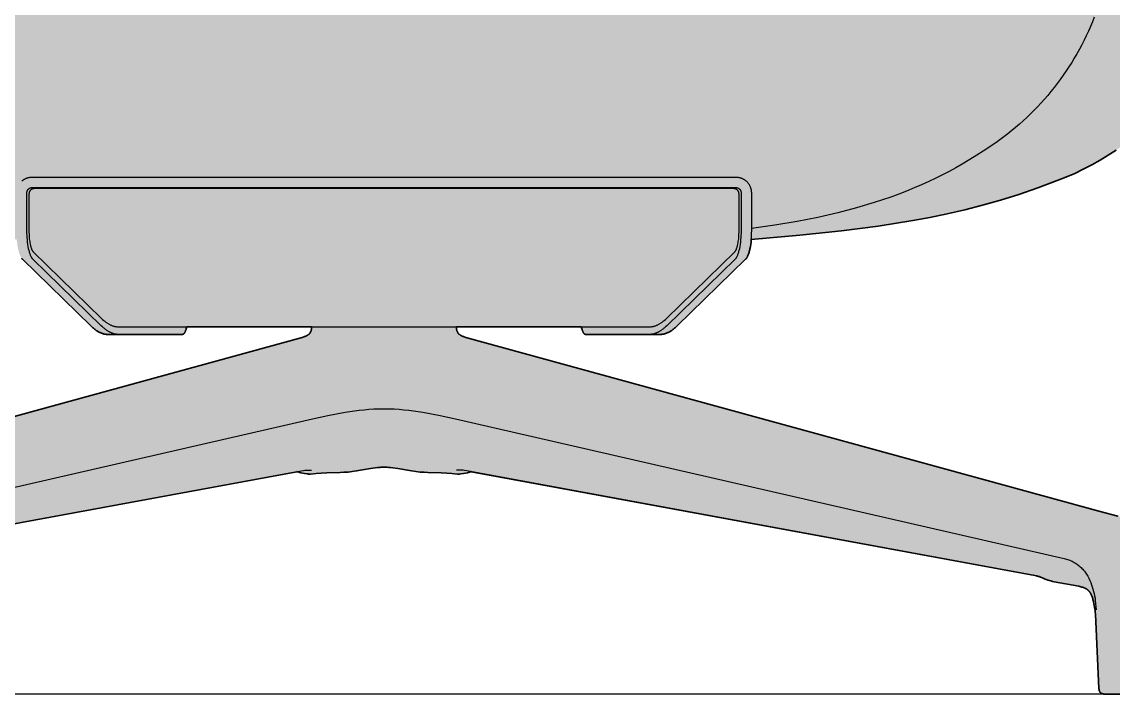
# Model space of a CAD drawing. Header units: millimetres. Extents: x 0 to 2344, y -1269 to 1051.
# Drawn here: x 358.2 to 784.8, y 0 to 262.7 of the extents above; entities that cross this region are included whole.
import ezdxf

# ---------------------------------------------------------------- set-up
doc = ezdxf.new("R2010")
doc.units = ezdxf.units.MM
doc.layers.add('Blocks', color=7, linetype='Continuous')
doc.layers.add('Blocks$Fill', color=7, linetype='Continuous', true_color=0xffffff)
for name, color, linetype, lineweight, true_color in [('Blocks$Inner', 7, 'Continuous', 25, 0x007f00), ('Blocks$Outline', 7, 'Continuous', 35, 0xff3f3f), ('Groud', 7, 'Continuous', 25, 0x243775)]:
    doc.layers.add(name, color=color, linetype=linetype, lineweight=lineweight, true_color=true_color)

# ---------------------------------------------------------------- blocks, each defined once
blk = doc.blocks.new('Doze Lounge Chair High Back Front')
at = {"layer": 'Blocks$Fill'}
blk.add_hatch(color=256, dxfattribs=at).paths.add_polyline_path([(471.45, 143.51), (471.45, 143.24), (471.45, 143.11), (471.44, 142.99), (471.43, 142.86), (471.42, 142.74), (471.41, 142.62), (471.39, 142.51), (471.37, 142.4), (471.35, 142.29), (471.32, 142.19), (471.29, 142.08), (471.26, 141.98), (471.23, 141.89), (471.2, 141.79), (471.16, 141.7), (471.12, 141.61), (471.08, 141.52), (471.04, 141.44), (470.99, 141.36), (470.94, 141.28), (470.9, 141.2), (470.84, 141.13), (470.79, 141.05), (470.74, 140.98), (470.68, 140.91), (470.62, 140.85), (470.56, 140.78), (470.5, 140.72), (470.44, 140.66), (470.37, 140.6), (470.31, 140.55), (470.24, 140.49), (470.17, 140.44), (470.1, 140.39), (470.03, 140.34), (469.96, 140.29), (469.88, 140.24), (469.81, 140.2), (469.73, 140.15), (469.66, 140.11), (469.58, 140.07), (469.42, 139.99), (469.26, 139.91), (469.1, 139.84), (468.93, 139.77), (468.76, 139.71), (468.43, 139.59), (467.74, 139.37), (219.82, 71.43), (211.45, 69.14), (210.7, 68.89), (209.97, 68.64), (209.24, 68.36), (208.51, 68.07), (207.78, 67.75), (207.05, 67.4), (206.31, 67.03), (205.57, 66.62), (204.82, 66.19), (204.08, 65.73), (203.34, 65.23), (202.6, 64.71), (201.88, 64.15), (201.16, 63.57), (200.45, 62.95), (200.1, 62.62), (199.75, 62.29), (199.41, 61.95), (199.07, 61.61), (198.74, 61.25), (198.41, 60.89), (198.08, 60.52), (197.76, 60.14), (197.45, 59.75), (197.14, 59.35), (196.84, 58.95), (196.54, 58.53), (196.25, 58.11), (195.97, 57.68), (195.69, 57.24), (195.42, 56.79), (195.16, 56.33), (194.91, 55.87), (194.41, 54.92), (193.95, 53.94), (193.5, 52.95), (193.08, 51.93), (192.68, 50.9), (192.31, 49.86), (191.95, 48.81), (191.62, 47.76), (191, 45.64), (190.45, 43.55), (189.97, 41.51), (189.15, 37.6), (188.47, 33.8), (183.69, 3.01), (183.65, 2.75), (183.63, 2.5), (183.62, 2.37), (183.61, 2.25), (183.61, 2.13), (183.61, 2.02), (183.61, 1.96), (183.61, 1.9), (183.62, 1.84), (183.62, 1.79), (183.63, 1.73), (183.63, 1.68), (183.64, 1.63), (183.65, 1.57), (183.66, 1.52), (183.67, 1.47), (183.69, 1.42), (183.7, 1.37), (183.72, 1.32), (183.74, 1.27), (183.75, 1.23), (183.77, 1.18), (183.79, 1.13), (183.82, 1.09), (183.84, 1.04), (183.86, 1), (183.89, 0.96), (183.91, 0.92), (183.94, 0.88), (183.96, 0.84), (183.99, 0.8), (184.02, 0.76), (184.05, 0.72), (184.08, 0.69), (184.11, 0.65), (184.14, 0.62), (184.17, 0.58), (184.2, 0.55), (184.24, 0.52), (184.27, 0.49), (184.3, 0.46), (184.34, 0.43), (184.37, 0.41), (184.41, 0.38), (184.44, 0.36), (184.48, 0.33), (184.52, 0.31), (184.55, 0.29), (184.59, 0.27), (184.63, 0.25), (184.66, 0.23), (184.7, 0.21), (184.74, 0.2), (184.78, 0.18), (184.82, 0.17), (184.86, 0.15), (184.9, 0.14), (184.94, 0.13), (184.98, 0.11), (185.03, 0.1), (185.07, 0.09), (185.11, 0.08), (185.21, 0.07), (185.3, 0.05), (185.4, 0.04), (185.51, 0.03), (185.73, 0.01), (185.98, 0), (186.56, -0.01), (217.74, 0.01), (218.11, 0.02), (218.27, 0.03), (218.4, 0.04), (218.53, 0.05), (218.58, 0.06), (218.64, 0.07), (218.69, 0.08), (218.74, 0.09), (218.79, 0.1), (218.83, 0.11), (218.88, 0.12), (218.93, 0.14), (218.97, 0.15), (219.02, 0.17), (219.06, 0.18), (219.1, 0.2), (219.15, 0.22), (219.19, 0.23), (219.23, 0.25), (219.27, 0.27), (219.31, 0.29), (219.35, 0.31), (219.39, 0.34), (219.42, 0.36), (219.46, 0.38), (219.5, 0.4), (219.53, 0.43), (219.57, 0.45), (219.6, 0.48), (219.63, 0.51), (219.66, 0.53), (219.69, 0.56), (219.72, 0.59), (219.75, 0.61), (219.78, 0.64), (219.81, 0.67), (219.84, 0.7), (219.86, 0.73), (219.89, 0.76), (219.91, 0.79), (219.94, 0.82), (219.96, 0.85), (219.98, 0.88), (220, 0.92), (220.02, 0.95), (220.04, 0.98), (220.06, 1.01), (220.08, 1.05), (220.09, 1.08), (220.11, 1.11), (220.13, 1.15), (220.14, 1.18), (220.15, 1.22), (220.17, 1.25), (220.18, 1.29), (220.19, 1.33), (220.21, 1.4), (220.23, 1.47), (220.25, 1.55), (220.27, 1.63), (220.28, 1.71), (220.29, 1.79), (220.3, 1.87), (220.32, 2.04), (220.34, 2.22), (221.72, 31.27), (221.78, 32), (221.85, 32.64), (221.93, 33.24), (222.14, 34.58), (222.28, 35.34), (222.45, 36.14), (222.55, 36.55), (222.66, 36.96), (222.78, 37.36), (222.9, 37.76), (223.04, 38.15), (223.11, 38.34), (223.19, 38.53), (223.27, 38.71), (223.35, 38.89), (223.43, 39.07), (223.52, 39.24), (223.61, 39.4), (223.71, 39.56), (223.8, 39.72), (223.85, 39.79), (223.9, 39.87), (223.96, 39.94), (224.01, 40.01), (224.06, 40.08), (224.12, 40.14), (224.17, 40.21), (224.23, 40.27), (224.28, 40.34), (224.34, 40.4), (224.4, 40.46), (224.46, 40.52), (224.52, 40.57), (224.58, 40.63), (224.64, 40.68), (224.71, 40.74), (224.77, 40.79), (224.83, 40.84), (224.9, 40.89), (224.97, 40.93), (225.03, 40.98), (225.1, 41.03), (225.24, 41.12), (225.39, 41.2), (225.53, 41.28), (225.69, 41.36), (225.84, 41.43), (226, 41.5), (226.17, 41.57), (226.33, 41.63), (226.51, 41.69), (226.68, 41.75), (227.05, 41.86), (227.43, 41.96), (227.83, 42.05), (228.25, 42.15), (237.87, 43.92), (238.55, 44.08), (239.16, 44.23), (239.69, 44.38), (240.16, 44.54), (240.59, 44.69), (240.98, 44.84), (241.35, 44.99), (242.79, 45.61), (243.2, 45.77), (243.43, 45.85), (243.66, 45.93), (243.91, 46), (244.18, 46.08), (244.46, 46.16), (244.76, 46.23), (245.45, 46.39), (465.71, 86.93), (466.45, 86.72), (466.84, 86.63), (467.24, 86.54), (468.71, 86.25), (469.84, 86.05), (470.27, 85.98), (470.46, 85.96), (470.61, 85.95), (470.69, 85.94), (470.75, 85.94), (470.82, 85.94), (470.88, 85.94), (470.94, 85.94), (471, 85.94), (471.06, 85.95), (475.22, 86.34), (477.4, 86.45), (484.14, 86.68), (485.72, 86.8), (487.36, 86.98), (489.05, 87.22), (496.3, 88.42), (497.21, 88.54), (498.1, 88.62), (498.53, 88.65), (498.96, 88.67), (499.38, 88.69), (500.21, 88.69), (500.63, 88.67), (501.06, 88.65), (501.49, 88.62), (502.38, 88.54), (503.29, 88.42), (505.13, 88.14), (512.24, 86.98), (513.87, 86.8), (515.45, 86.68), (516.96, 86.6), (524.37, 86.34), (526.29, 86.19), (528.59, 85.94), (528.65, 85.94), (528.71, 85.94), (528.77, 85.94), (528.84, 85.94), (528.91, 85.94), (528.98, 85.95), (529.14, 85.96), (529.32, 85.98), (529.75, 86.05), (530.89, 86.25), (532.36, 86.54), (532.75, 86.63), (533.14, 86.72), (533.53, 86.83), (533.88, 86.93), (754.12, 46.39), (754.81, 46.23), (755.11, 46.16), (755.39, 46.08), (755.66, 46), (755.91, 45.93), (756.14, 45.85), (756.37, 45.77), (756.78, 45.61), (757.16, 45.46), (758.59, 44.84), (758.98, 44.69), (759.41, 44.54), (759.88, 44.38), (760.41, 44.23), (761.02, 44.08), (761.7, 43.92), (771.32, 42.15), (771.74, 42.05), (772.14, 41.96), (772.52, 41.86), (772.89, 41.75), (773.06, 41.69), (773.24, 41.63), (773.4, 41.57), (773.57, 41.5), (773.73, 41.43), (773.88, 41.36), (774.03, 41.28), (774.18, 41.2), (774.33, 41.12), (774.47, 41.03), (774.54, 40.98), (774.6, 40.93), (774.67, 40.89), (774.74, 40.84), (774.8, 40.79), (774.86, 40.74), (774.93, 40.68), (774.99, 40.63), (775.05, 40.57), (775.11, 40.52), (775.17, 40.46), (775.23, 40.4), (775.29, 40.34), (775.34, 40.27), (775.4, 40.21), (775.45, 40.14), (775.51, 40.08), (775.56, 40.01), (775.61, 39.94), (775.67, 39.87), (775.72, 39.79), (775.77, 39.72), (775.86, 39.56), (775.96, 39.4), (776.05, 39.24), (776.14, 39.07), (776.22, 38.89), (776.3, 38.71), (776.38, 38.53), (776.46, 38.34), (776.53, 38.15), (776.67, 37.76), (776.79, 37.36), (776.91, 36.96), (777.02, 36.55), (777.12, 36.14), (777.29, 35.34), (777.43, 34.58), (777.64, 33.24), (777.72, 32.64), (777.79, 32), (777.85, 31.27), (779.23, 2.22), (779.25, 2.04), (779.26, 1.87), (779.28, 1.79), (779.29, 1.71), (779.3, 1.63), (779.32, 1.55), (779.34, 1.47), (779.36, 1.4), (779.38, 1.33), (779.39, 1.29), (779.4, 1.25), (779.42, 1.22), (779.43, 1.18), (779.44, 1.15), (779.46, 1.11), (779.48, 1.08), (779.49, 1.05), (779.51, 1.01), (779.53, 0.98), (779.55, 0.95), (779.57, 0.92), (779.59, 0.88), (779.61, 0.85), (779.63, 0.82), (779.66, 0.79), (779.68, 0.76), (779.71, 0.73), (779.73, 0.7), (779.76, 0.67), (779.79, 0.64), (779.82, 0.61), (779.84, 0.59), (779.88, 0.56), (779.91, 0.53), (779.94, 0.51), (779.97, 0.48), (780, 0.45), (780.04, 0.43), (780.07, 0.4), (780.11, 0.38), (780.15, 0.36), (780.18, 0.34), (780.22, 0.31), (780.26, 0.29), (780.3, 0.27), (780.34, 0.25), (780.38, 0.23), (780.42, 0.22), (780.47, 0.2), (780.51, 0.18), (780.55, 0.17), (780.6, 0.15), (780.64, 0.14), (780.69, 0.12), (780.74, 0.11), (780.78, 0.1), (780.83, 0.09), (780.88, 0.08), (780.93, 0.07), (780.99, 0.06), (781.04, 0.05), (781.17, 0.04), (781.3, 0.03), (781.46, 0.02), (781.83, 0.01), (813.01, -0.01), (813.59, 0), (813.84, 0.01), (814.06, 0.03), (814.17, 0.04), (814.27, 0.05), (814.36, 0.07), (814.46, 0.08), (814.5, 0.09), (814.54, 0.1), (814.59, 0.11), (814.63, 0.13), (814.67, 0.14), (814.71, 0.15), (814.75, 0.17), (814.79, 0.18), (814.83, 0.2), (814.87, 0.21), (814.91, 0.23), (814.94, 0.25), (814.98, 0.27), (815.02, 0.29), (815.05, 0.31), (815.09, 0.33), (815.13, 0.36), (815.16, 0.38), (815.2, 0.41), (815.23, 0.43), (815.27, 0.46), (815.3, 0.49), (815.33, 0.52), (815.37, 0.55), (815.4, 0.58), (815.43, 0.62), (815.46, 0.65), (815.49, 0.69), (815.52, 0.72), (815.55, 0.76), (815.58, 0.8), (815.61, 0.84), (815.63, 0.88), (815.66, 0.92), (815.68, 0.96), (815.71, 1), (815.73, 1.04), (815.75, 1.09), (815.78, 1.13), (815.8, 1.18), (815.82, 1.23), (815.83, 1.27), (815.85, 1.32), (815.87, 1.37), (815.88, 1.42), (815.9, 1.47), (815.91, 1.52), (815.92, 1.57), (815.93, 1.63), (815.94, 1.68), (815.94, 1.73), (815.95, 1.79), (815.95, 1.84), (815.96, 1.9), (815.96, 1.96), (815.96, 2.02), (815.96, 2.13), (815.96, 2.25), (815.95, 2.37), (815.94, 2.5), (815.91, 2.75), (815.88, 3.01), (811.1, 33.8), (810.42, 37.6), (809.6, 41.51), (809.12, 43.55), (808.57, 45.64), (807.95, 47.76), (807.62, 48.81), (807.26, 49.86), (806.89, 50.9), (806.49, 51.93), (806.07, 52.95), (805.62, 53.94), (805.16, 54.92), (804.66, 55.87), (804.41, 56.33), (804.15, 56.79), (803.88, 57.24), (803.6, 57.68), (803.32, 58.11), (803.03, 58.53), (802.73, 58.95), (802.43, 59.35), (802.12, 59.75), (801.81, 60.14), (801.49, 60.52), (801.16, 60.89), (800.83, 61.25), (800.5, 61.61), (800.16, 61.95), (799.82, 62.29), (799.47, 62.62), (799.12, 62.95), (798.41, 63.57), (797.69, 64.15), (796.97, 64.71), (796.23, 65.23), (795.49, 65.73), (794.75, 66.19), (794, 66.62), (793.26, 67.03), (792.52, 67.4), (791.79, 67.75), (791.06, 68.07), (790.33, 68.36), (789.6, 68.64), (788.87, 68.89), (788.12, 69.14), (786.61, 69.59), (531.83, 139.37), (531.14, 139.59), (530.81, 139.71), (530.64, 139.77), (530.47, 139.84), (530.31, 139.91), (530.15, 139.99), (529.99, 140.07), (529.91, 140.11), (529.84, 140.15), (529.76, 140.2), (529.69, 140.24), (529.61, 140.29), (529.54, 140.34), (529.47, 140.39), (529.4, 140.44), (529.33, 140.49), (529.26, 140.55), (529.2, 140.6), (529.13, 140.66), (529.07, 140.72), (529.01, 140.78), (528.95, 140.85), (528.89, 140.91), (528.83, 140.98), (528.78, 141.05), (528.73, 141.13), (528.67, 141.2), (528.63, 141.28), (528.58, 141.36), (528.53, 141.44), (528.49, 141.52), (528.45, 141.61), (528.41, 141.7), (528.37, 141.79), (528.34, 141.89), (528.31, 141.98), (528.28, 142.08), (528.25, 142.19), (528.22, 142.29), (528.2, 142.4), (528.18, 142.51), (528.16, 142.62), (528.15, 142.74), (528.14, 142.86), (528.13, 142.99), (528.12, 143.11), (528.12, 143.24), (528.12, 143.38), (528.12, 143.51), (576.91, 143.51), (577.09, 142.81), (577.18, 142.5), (577.23, 142.34), (577.28, 142.2), (577.34, 142.06), (577.39, 141.92), (577.44, 141.8), (577.5, 141.67), (577.55, 141.56), (577.61, 141.45), (577.67, 141.34), (577.73, 141.25), (577.76, 141.2), (577.79, 141.15), (577.81, 141.11), (577.84, 141.07), (577.87, 141.03), (577.9, 140.99), (577.93, 140.95), (577.96, 140.92), (577.99, 140.88), (578.02, 140.85), (578.05, 140.82), (578.09, 140.79), (578.12, 140.76), (578.15, 140.74), (578.18, 140.71), (578.21, 140.69), (578.24, 140.67), (578.27, 140.65), (578.28, 140.64), (578.3, 140.63), (578.31, 140.62), (578.33, 140.61), (578.35, 140.6), (578.36, 140.6), (578.38, 140.59), (578.39, 140.58), (578.41, 140.58), (578.42, 140.57), (578.44, 140.56), (578.45, 140.56), (578.47, 140.55), (578.48, 140.55), (578.5, 140.54), (578.51, 140.54), (578.53, 140.53), (578.54, 140.53), (578.56, 140.53), (578.57, 140.53), (578.59, 140.52), (578.6, 140.52), (578.62, 140.52), (578.63, 140.52), (578.65, 140.52), (578.66, 140.52), (578.68, 140.51), (603.28, 140.51), (603.5, 140.52), (607.64, 140.52), (607.86, 140.53), (608.07, 140.54), (608.29, 140.57), (608.51, 140.6), (608.73, 140.63), (608.94, 140.68), (609.16, 140.73), (609.38, 140.79), (609.6, 140.85), (609.82, 140.92), (610.04, 141), (610.26, 141.08), (610.48, 141.17), (610.7, 141.27), (610.92, 141.37), (611.14, 141.48), (611.36, 141.6), (611.58, 141.72), (611.79, 141.85), (612.01, 141.99), (612.23, 142.13), (612.45, 142.28), (612.67, 142.44), (612.89, 142.6), (613.11, 142.77), (613.33, 142.95), (613.55, 143.13), (613.98, 143.51), (614.42, 143.92), (641.17, 169.96), (641.2, 169.99), (641.23, 170.02), (641.26, 170.05), (641.31, 170.12), (641.37, 170.19), (641.42, 170.26), (641.48, 170.34), (641.54, 170.42), (641.59, 170.51), (641.65, 170.61), (641.7, 170.71), (641.76, 170.81), (641.82, 170.92), (641.87, 171.04), (641.93, 171.15), (642.04, 171.41), (642.14, 171.68), (642.25, 171.97), (642.35, 172.28), (642.46, 172.61), (642.55, 172.95), (642.65, 173.31), (642.74, 173.68), (642.82, 174.07), (642.98, 174.89), (643.12, 175.74), (643.24, 176.61), (643.33, 177.5), (643.35, 177.65), (678.55, 180.99), (692.94, 182.86), (706.46, 185.05), (713.18, 186.3), (719.94, 187.69), (726.78, 189.25), (733.71, 191.01), (740.76, 193), (747.96, 195.25), (755.32, 197.79), (762.88, 200.65), (766.35, 202.02), (769.76, 203.5), (773.13, 205.1), (776.44, 206.81), (779.68, 208.64), (782.87, 210.57), (785.98, 212.61), (789.03, 214.76), (792, 217.01), (794.89, 219.36), (797.69, 221.81), (800.42, 224.35), (803.05, 226.99), (805.59, 229.71), (808.04, 232.52), (811.17, 236.91), (814.15, 241.4), (816.98, 245.99), (819.65, 250.67), (822.16, 255.44), (824.51, 260.29), (826.7, 265.22), (828.73, 270.22), (830.58, 275.28), (832.26, 280.4), (833.78, 285.58), (837.07, 298.16), (838.79, 305.59), (840.29, 313.06), (841.55, 320.57), (842.58, 328.12), (843.37, 335.7), (843.92, 343.3), (847.45, 433.1), (847.85, 445.33), (866.54, 450.36), (875.79, 453.31), (884.94, 456.52), (894, 460.01), (905.46, 464.82), (907.94, 465.95), (910.39, 467.16), (912.79, 468.46), (915.15, 469.83), (917.46, 471.28), (919.72, 472.81), (921.93, 474.41), (924.09, 476.08), (926.19, 477.82), (928.24, 479.62), (930.22, 481.5), (932.14, 483.44), (934, 485.44), (935.79, 487.5), (938.58, 492.16), (941.23, 496.9), (943.73, 501.73), (946.08, 506.63), (951.29, 518.26), (956.28, 529.98), (957.14, 532.14), (957.94, 534.32), (958.68, 536.52), (959.36, 538.74), (959.97, 540.98), (960.08, 541.43), (960.18, 541.88), (960.25, 542.34), (960.32, 542.8), (960.36, 543.26), (960.4, 543.72), (960.41, 544.18), (960.41, 544.64), (960.4, 545.1), (960.37, 545.57), (960.32, 546.03), (960.26, 546.48), (960.19, 546.94), (960.09, 547.39), (959.99, 547.84), (959.87, 548.29), (959.73, 548.73), (959.58, 549.17), (959.41, 549.6), (959.23, 550.03), (958.26, 552.13), (957.21, 554.19), (956.1, 556.22), (954.92, 558.22), (953.68, 560.17), (951.93, 562.09), (950.11, 563.96), (948.22, 565.76), (946.28, 567.49), (944.28, 569.16), (942.23, 570.76), (940.12, 572.29), (937.96, 573.75), (935.75, 575.13), (933.5, 576.44), (930.36, 578.19), (927.16, 579.84), (925.5, 580.63), (910.64, 728.06), (893.11, 994.43), (892.6, 998.69), (891.96, 1002.94), (891.18, 1007.16), (890.26, 1011.35), (889.2, 1015.51), (888.01, 1019.64), (886.68, 1023.72), (886.15, 1025.05), (885.58, 1026.35), (884.97, 1027.64), (884.32, 1028.91), (883.62, 1030.16), (882.89, 1031.38), (882.11, 1032.58), (881.3, 1033.75), (880.45, 1034.89), (879.56, 1036.01), (878.63, 1037.1), (877.68, 1038.15), (876.68, 1039.18), (875.66, 1040.17), (874.6, 1041.12), (873.81, 1041.76), (872.99, 1042.36), (872.16, 1042.95), (871.31, 1043.5), (870.44, 1044.02), (869.55, 1044.52), (868.65, 1044.99), (867.73, 1045.43), (866.8, 1045.84), (865.86, 1046.21), (864.17, 1046.85), (862.45, 1047.44), (860.72, 1047.97), (858.97, 1048.44), (855.76, 1049.13), (852.53, 1049.7), (849.28, 1050.16), (846.01, 1050.51), (842.73, 1050.74), (839.45, 1050.86), (836.17, 1050.87), (827.74, 1050.74), (819.32, 1050.37), (810.91, 1049.77), (802.52, 1048.94), (628.06, 1031.06), (563.96, 1027.9), (499.78, 1026.89), (435.61, 1027.9), (371.51, 1031.06), (304.45, 1036.59), (188.66, 1049.77), (180.25, 1050.37), (171.83, 1050.74), (163.4, 1050.87), (160.12, 1050.86), (156.84, 1050.74), (153.56, 1050.51), (150.29, 1050.16), (147.04, 1049.7), (143.81, 1049.13), (140.6, 1048.44), (138.85, 1047.97), (137.12, 1047.44), (135.4, 1046.85), (133.71, 1046.21), (132.77, 1045.84), (131.84, 1045.43), (130.92, 1044.99), (130.02, 1044.52), (129.13, 1044.02), (128.26, 1043.5), (127.41, 1042.95), (126.58, 1042.36), (125.76, 1041.76), (124.97, 1041.12), (123.91, 1040.17), (122.89, 1039.18), (121.89, 1038.15), (120.93, 1037.1), (120.01, 1036.01), (119.12, 1034.89), (118.27, 1033.75), (117.46, 1032.58), (116.68, 1031.38), (115.95, 1030.16), (115.25, 1028.91), (114.6, 1027.64), (113.99, 1026.35), (113.42, 1025.05), (112.89, 1023.72), (111.56, 1019.64), (110.37, 1015.51), (109.31, 1011.35), (108.39, 1007.16), (107.61, 1002.94), (106.97, 998.69), (106.46, 994.43), (106.1, 990.15), (82.69, 654.23), (74.07, 580.63), (69.21, 578.19), (66.07, 576.44), (63.82, 575.13), (61.61, 573.75), (59.45, 572.29), (57.34, 570.76), (55.29, 569.16), (53.29, 567.49), (51.35, 565.76), (49.46, 563.96), (47.64, 562.09), (45.89, 560.17), (44.65, 558.22), (43.47, 556.22), (42.36, 554.19), (41.31, 552.13), (40.34, 550.03), (40.16, 549.6), (39.99, 549.17), (39.84, 548.73), (39.7, 548.29), (39.58, 547.84), (39.48, 547.39), (39.38, 546.94), (39.31, 546.48), (39.25, 546.03), (39.2, 545.57), (39.17, 545.1), (39.16, 544.64), (39.16, 544.18), (39.17, 543.72), (39.21, 543.26), (39.25, 542.8), (39.32, 542.34), (39.39, 541.88), (39.49, 541.43), (39.6, 540.98), (40.21, 538.74), (40.89, 536.52), (41.63, 534.32), (42.43, 532.14), (43.29, 529.98), (48.28, 518.26), (53.49, 506.63), (55.84, 501.73), (58.34, 496.9), (60.99, 492.16), (63.78, 487.5), (65.57, 485.44), (67.43, 483.44), (69.35, 481.5), (71.33, 479.62), (73.38, 477.82), (75.48, 476.08), (77.64, 474.41), (79.85, 472.81), (82.11, 471.28), (84.42, 469.83), (86.78, 468.46), (89.18, 467.16), (91.63, 465.95), (94.11, 464.82), (105.57, 460.01), (114.63, 456.52), (123.78, 453.31), (133.03, 450.36), (142.36, 447.7), (151.72, 445.33), (155.65, 343.3), (156.2, 335.7), (156.99, 328.12), (158.02, 320.57), (159.28, 313.06), (160.78, 305.59), (162.5, 298.16), (165.79, 285.58), (167.31, 280.4), (168.99, 275.28), (170.84, 270.22), (172.87, 265.22), (175.06, 260.29), (177.41, 255.44), (179.92, 250.67), (182.59, 245.99), (185.42, 241.4), (188.4, 236.91), (191.53, 232.52), (193.98, 229.71), (196.52, 226.99), (199.15, 224.35), (201.88, 221.81), (204.68, 219.36), (207.57, 217.01), (210.54, 214.76), (213.59, 212.61), (216.7, 210.57), (219.89, 208.64), (223.13, 206.81), (226.44, 205.1), (229.81, 203.5), (233.22, 202.02), (236.69, 200.65), (244.25, 197.79), (251.61, 195.25), (258.81, 193), (265.86, 191.01), (272.79, 189.25), (279.63, 187.69), (286.39, 186.3), (293.11, 185.05), (306.63, 182.86), (321.02, 180.99), (337.23, 179.29), (356.22, 177.65), (356.33, 176.61), (356.45, 175.74), (356.59, 174.89), (356.75, 174.07), (356.83, 173.68), (356.92, 173.31), (357.02, 172.95), (357.11, 172.61), (357.22, 172.28), (357.32, 171.97), (357.43, 171.68), (357.53, 171.41), (357.64, 171.15), (357.7, 171.04), (357.75, 170.92), (357.81, 170.81), (357.87, 170.71), (357.92, 170.61), (357.98, 170.51), (358.03, 170.42), (358.09, 170.34), (358.15, 170.26), (358.2, 170.19), (358.26, 170.12), (358.31, 170.05), (358.34, 170.02), (358.37, 169.99), (358.4, 169.96), (385.15, 143.92), (385.59, 143.51), (386.02, 143.13), (386.24, 142.95), (386.46, 142.77), (386.68, 142.6), (386.9, 142.44), (387.12, 142.28), (387.34, 142.13), (387.56, 141.99), (387.77, 141.85), (387.99, 141.72), (388.21, 141.6), (388.43, 141.48), (388.65, 141.37), (388.87, 141.27), (389.09, 141.17), (389.31, 141.08), (389.53, 141), (389.75, 140.92), (389.97, 140.85), (390.19, 140.79), (390.41, 140.73), (390.63, 140.68), (390.84, 140.63), (391.06, 140.6), (391.28, 140.57), (391.5, 140.54), (391.71, 140.53), (391.93, 140.52), (392.15, 140.51), (396.07, 140.52), (396.29, 140.51), (420.9, 140.52), (420.92, 140.52), (420.94, 140.52), (420.95, 140.52), (420.97, 140.52), (420.98, 140.52), (421, 140.53), (421.01, 140.53), (421.03, 140.53), (421.04, 140.53), (421.06, 140.54), (421.07, 140.54), (421.09, 140.55), (421.1, 140.55), (421.12, 140.56), (421.13, 140.56), (421.15, 140.57), (421.16, 140.58), (421.18, 140.58), (421.19, 140.59), (421.21, 140.6), (421.22, 140.6), (421.24, 140.61), (421.26, 140.62), (421.27, 140.63), (421.29, 140.64), (421.3, 140.65), (421.33, 140.67), (421.36, 140.69), (421.39, 140.71), (421.42, 140.74), (421.45, 140.76), (421.48, 140.79), (421.51, 140.82), (421.55, 140.85), (421.58, 140.88), (421.61, 140.92), (421.64, 140.95), (421.67, 140.99), (421.7, 141.03), (421.73, 141.07), (421.76, 141.11), (421.78, 141.15), (421.81, 141.2), (421.84, 141.25), (421.9, 141.34), (421.96, 141.45), (422.02, 141.56), (422.07, 141.67), (422.13, 141.8), (422.18, 141.92), (422.23, 142.06), (422.29, 142.2), (422.34, 142.34), (422.39, 142.5), (422.48, 142.81), (422.57, 143.16), (422.66, 143.51)], flags=0)
at = {"layer": 'Blocks$Inner'}
for points in [[(785.98, 212.61), (782.87, 210.57), (779.68, 208.64), (776.44, 206.81), (773.13, 205.1), (769.76, 203.5), (766.35, 202.02), (762.88, 200.65), (755.32, 197.79), (747.96, 195.25), (740.76, 193), (733.71, 191.01), (726.78, 189.25), (719.94, 187.69), (713.18, 186.3), (706.46, 185.05), (692.94, 182.86), (678.55, 180.99), (662.34, 179.29), (643.35, 177.65)], [(777.4, 264.52), (776.67, 262.7), (775.91, 260.88), (775.11, 259.08), (774.28, 257.29), (773.41, 255.51), (772.51, 253.74), (771.58, 251.99), (770.61, 250.26), (769.61, 248.54), (768.58, 246.84), (767.52, 245.16), (766.42, 243.5), (765.3, 241.86), (764.14, 240.24), (762.95, 238.64), (761.74, 237.06), (760.49, 235.51), (759.22, 233.98), (757.92, 232.48), (756.6, 231), (755.25, 229.55), (753.87, 228.13), (752.47, 226.73), (751.05, 225.37), (749.61, 224.03), (748.14, 222.72), (746.66, 221.44), (745.15, 220.19), (743.63, 218.97), (739.44, 215.88), (735.08, 212.86), (730.52, 209.92), (725.75, 207.05), (723.28, 205.65), (720.74, 204.28), (718.14, 202.93), (715.48, 201.61), (712.74, 200.31), (709.93, 199.04), (707.04, 197.8), (704.07, 196.59), (701.02, 195.4), (697.88, 194.25), (694.66, 193.13), (691.35, 192.05), (684.44, 189.98), (677.13, 188.06), (669.4, 186.29), (661.23, 184.67), (652.6, 183.23), (643.48, 181.95)], [(578.7, 140.51), (603.28, 140.51), (607.42, 140.51), (607.64, 140.52), (607.86, 140.53), (608.07, 140.54), (608.29, 140.57), (608.51, 140.6), (608.73, 140.63), (608.94, 140.68), (609.16, 140.73), (609.38, 140.79), (609.6, 140.85), (609.82, 140.92), (610.04, 141), (610.26, 141.08), (610.48, 141.17), (610.7, 141.27), (610.92, 141.37), (611.14, 141.48), (611.36, 141.6), (611.58, 141.72), (611.79, 141.85), (612.01, 141.99), (612.23, 142.13), (612.45, 142.28), (612.67, 142.44), (612.89, 142.6), (613.11, 142.77), (613.33, 142.95), (613.55, 143.13), (613.98, 143.51), (614.42, 143.92), (641.14, 169.93), (641.17, 169.96), (641.2, 169.99), (641.23, 170.02), (641.26, 170.05), (641.31, 170.12), (641.37, 170.19), (641.42, 170.26), (641.48, 170.34), (641.54, 170.42), (641.59, 170.51), (641.65, 170.61), (641.7, 170.71), (641.76, 170.81), (641.82, 170.92), (641.87, 171.04), (641.93, 171.15), (642.04, 171.41), (642.14, 171.68), (642.25, 171.97), (642.35, 172.28), (642.46, 172.61), (642.55, 172.95), (642.65, 173.31), (642.74, 173.68), (642.82, 174.07), (642.98, 174.89), (643.12, 175.74), (643.24, 176.61), (643.33, 177.5), (643.41, 178.4), (643.46, 179.28), (643.49, 180.15), (643.5, 180.98), (643.5, 195.97), (643.49, 196.18), (643.47, 196.39), (643.45, 196.6), (643.42, 196.81), (643.38, 197.02), (643.34, 197.23), (643.28, 197.43), (643.22, 197.64), (643.16, 197.84), (643.08, 198.04), (643, 198.23), (642.92, 198.43), (642.82, 198.62), (642.72, 198.8), (642.61, 198.99), (642.5, 199.16), (642.38, 199.34), (642.26, 199.51), (642.12, 199.68), (641.99, 199.84), (641.84, 200), (641.7, 200.15), (641.54, 200.29), (641.39, 200.44), (641.22, 200.57), (641.05, 200.7), (640.88, 200.83), (640.71, 200.94), (640.53, 201.05), (640.34, 201.16), (640.15, 201.26), (639.96, 201.35), (639.77, 201.44), (639.57, 201.51), (639.37, 201.59), (639.17, 201.65), (638.97, 201.71), (638.76, 201.76), (638.55, 201.8), (638.34, 201.84), (638.13, 201.87), (637.92, 201.89), (637.71, 201.9), (637.5, 201.91), (637.29, 201.91), (362.28, 201.91), (362.07, 201.91), (361.86, 201.9), (361.65, 201.89), (361.44, 201.87), (361.23, 201.84), (361.02, 201.8), (360.81, 201.76), (360.6, 201.71), (360.4, 201.65), (360.2, 201.59), (360, 201.51), (359.8, 201.44), (359.61, 201.35), (359.42, 201.26), (359.23, 201.16), (359.04, 201.05), (358.86, 200.94), (358.69, 200.83), (358.52, 200.7), (358.35, 200.57), (358.18, 200.44)], [(358.2, 170.19), (358.26, 170.12), (358.31, 170.05), (358.34, 170.02), (358.37, 169.99), (358.4, 169.96), (358.43, 169.93), (385.15, 143.92), (385.59, 143.51), (386.02, 143.13), (386.24, 142.95), (386.46, 142.77), (386.68, 142.6), (386.9, 142.44), (387.12, 142.28), (387.34, 142.13), (387.56, 141.99), (387.77, 141.85), (387.99, 141.72), (388.21, 141.6), (388.43, 141.48), (388.65, 141.37), (388.87, 141.27), (389.09, 141.17), (389.31, 141.08), (389.53, 141), (389.75, 140.92), (389.97, 140.85), (390.19, 140.79), (390.41, 140.73), (390.63, 140.68), (390.84, 140.63), (391.06, 140.6), (391.28, 140.57), (391.5, 140.54), (391.71, 140.53), (391.93, 140.52), (392.15, 140.51), (420.87, 140.51)], [(396.29, 140.51), (396.07, 140.52), (395.86, 140.53), (395.64, 140.54), (395.42, 140.57), (395.2, 140.6), (394.98, 140.63), (394.77, 140.68), (394.55, 140.73), (394.33, 140.79), (394.11, 140.85), (393.89, 140.92), (393.67, 141), (393.45, 141.08), (393.23, 141.17), (393.01, 141.27), (392.79, 141.37), (392.57, 141.48), (392.35, 141.6), (392.14, 141.72), (391.92, 141.85), (391.7, 141.99), (391.48, 142.13), (391.26, 142.28), (391.04, 142.44), (390.82, 142.6), (390.6, 142.77), (390.38, 142.95), (390.16, 143.13), (389.73, 143.51), (389.29, 143.92), (362.57, 169.93), (362.54, 169.96), (362.51, 169.99), (362.48, 170.02), (362.46, 170.05), (362.4, 170.12), (362.34, 170.19), (362.29, 170.26), (362.23, 170.34), (362.18, 170.42), (362.12, 170.51), (362.06, 170.61), (362.01, 170.71), (361.95, 170.81), (361.9, 170.92), (361.84, 171.04), (361.78, 171.15), (361.67, 171.41), (361.57, 171.68), (361.46, 171.97), (361.36, 172.28), (361.26, 172.61), (361.16, 172.95), (361.06, 173.31), (360.97, 173.68), (360.89, 174.07), (360.73, 174.89), (360.59, 175.74), (360.47, 176.61), (360.38, 177.5), (360.3, 178.4), (360.25, 179.28), (360.22, 180.15), (360.21, 180.98), (360.21, 195.97), (360.22, 196.04), (360.22, 196.11), (360.23, 196.18), (360.24, 196.25), (360.25, 196.32), (360.27, 196.39), (360.29, 196.45), (360.31, 196.52), (360.33, 196.59), (360.35, 196.66), (360.38, 196.72), (360.41, 196.79), (360.44, 196.85), (360.47, 196.91), (360.51, 196.97), (360.55, 197.03), (360.59, 197.09), (360.63, 197.15), (360.67, 197.2), (360.72, 197.26), (360.76, 197.31), (360.81, 197.36), (360.87, 197.41), (360.92, 197.46), (360.97, 197.5), (361.03, 197.54), (361.09, 197.59), (361.14, 197.62), (361.2, 197.66), (361.27, 197.7), (361.33, 197.73), (361.39, 197.76), (361.46, 197.79), (361.52, 197.82), (361.59, 197.84), (361.66, 197.86), (361.72, 197.88), (361.79, 197.9), (361.86, 197.91), (361.93, 197.92), (362, 197.93), (362.07, 197.94), (362.14, 197.94), (362.21, 197.95), (362.28, 197.95), (637.29, 197.95), (637.36, 197.95), (637.43, 197.94), (637.5, 197.94), (637.57, 197.93), (637.64, 197.92), (637.71, 197.91), (637.78, 197.9), (637.85, 197.88), (637.91, 197.86), (637.98, 197.84), (638.05, 197.82), (638.11, 197.79), (638.18, 197.76), (638.24, 197.73), (638.3, 197.7), (638.37, 197.66), (638.43, 197.62), (638.48, 197.59), (638.54, 197.54), (638.6, 197.5), (638.65, 197.46), (638.7, 197.41), (638.76, 197.36), (638.81, 197.31), (638.85, 197.26), (638.9, 197.2), (638.94, 197.15), (638.98, 197.09), (639.02, 197.03), (639.06, 196.97), (639.1, 196.91), (639.13, 196.85), (639.16, 196.79), (639.19, 196.72), (639.22, 196.66), (639.24, 196.59), (639.26, 196.52), (639.28, 196.45), (639.3, 196.39), (639.32, 196.32), (639.33, 196.25), (639.34, 196.18), (639.35, 196.11), (639.35, 196.04), (639.36, 195.97), (639.36, 180.98), (639.35, 180.15), (639.32, 179.28), (639.27, 178.4), (639.19, 177.5), (639.1, 176.61), (638.98, 175.74), (638.84, 174.89), (638.68, 174.07), (638.6, 173.68), (638.51, 173.31), (638.41, 172.95), (638.31, 172.61), (638.21, 172.28), (638.11, 171.97), (638, 171.68), (637.9, 171.41), (637.79, 171.15), (637.73, 171.04), (637.67, 170.92), (637.62, 170.81), (637.56, 170.71), (637.51, 170.61), (637.45, 170.51), (637.39, 170.42), (637.34, 170.34), (637.28, 170.26), (637.23, 170.19), (637.17, 170.12), (637.11, 170.05), (637.09, 170.02), (637.06, 169.99), (637.03, 169.96), (637, 169.93), (610.28, 143.92), (609.84, 143.51), (609.4, 143.13), (609.19, 142.95), (608.97, 142.77), (608.75, 142.6), (608.53, 142.44), (608.31, 142.28), (608.09, 142.13), (607.87, 141.99), (607.65, 141.85), (607.43, 141.72), (607.21, 141.6), (607, 141.48), (606.78, 141.37), (606.56, 141.27), (606.34, 141.17), (606.12, 141.08), (605.9, 141), (605.68, 140.92), (605.46, 140.85), (605.24, 140.79), (605.02, 140.73), (604.8, 140.68), (604.59, 140.63), (604.37, 140.6), (604.15, 140.57), (603.93, 140.54), (603.71, 140.53), (603.5, 140.52), (603.28, 140.51)], [(471.45, 143.51), (471.45, 143.38), (471.45, 143.24), (471.45, 143.11), (471.44, 142.99), (471.43, 142.86), (471.42, 142.74), (471.41, 142.62), (471.39, 142.51), (471.37, 142.4), (471.35, 142.29), (471.32, 142.19), (471.29, 142.08), (471.26, 141.98), (471.23, 141.89), (471.2, 141.79), (471.16, 141.7), (471.12, 141.61), (471.08, 141.52), (471.04, 141.44), (470.99, 141.36), (470.94, 141.28), (470.9, 141.2), (470.84, 141.13), (470.79, 141.05), (470.74, 140.98), (470.68, 140.91), (470.62, 140.85), (470.56, 140.78), (470.5, 140.72), (470.44, 140.66), (470.37, 140.6), (470.31, 140.55), (470.24, 140.49), (470.17, 140.44), (470.1, 140.39), (470.03, 140.34), (469.96, 140.29), (469.88, 140.24), (469.81, 140.2), (469.73, 140.15), (469.66, 140.11), (469.58, 140.07), (469.42, 139.99), (469.26, 139.91), (469.1, 139.84), (468.93, 139.77), (468.76, 139.71), (468.43, 139.59), (467.74, 139.37), (219.82, 71.43)], [(245.45, 46.39), (467.46, 87.26), (468.29, 87.4), (468.9, 87.49), (469.15, 87.52), (469.37, 87.54), (469.57, 87.56), (469.76, 87.56), (469.95, 87.57), (470.13, 87.57), (470.47, 87.55), (471.26, 87.5), (471.35, 87.5), (471.39, 87.5), (471.43, 87.5), (471.47, 87.51)], [(421.3, 140.65), (421.33, 140.67), (421.36, 140.69), (421.39, 140.71), (421.42, 140.74), (421.45, 140.76), (421.48, 140.79), (421.51, 140.82), (421.55, 140.85), (421.58, 140.88), (421.61, 140.92), (421.64, 140.95), (421.67, 140.99), (421.7, 141.03), (421.73, 141.07), (421.76, 141.11), (421.78, 141.15), (421.81, 141.2), (421.84, 141.25), (421.9, 141.34), (421.96, 141.45), (422.02, 141.56), (422.07, 141.67), (422.13, 141.8), (422.18, 141.92), (422.23, 142.06), (422.29, 142.2), (422.34, 142.34), (422.39, 142.5), (422.48, 142.81), (422.57, 143.16), (422.66, 143.51)], [(528.12, 143.51), (528.12, 143.38), (528.12, 143.24), (528.12, 143.11), (528.13, 142.99), (528.14, 142.86), (528.15, 142.74), (528.16, 142.62), (528.18, 142.51), (528.2, 142.4), (528.22, 142.29), (528.25, 142.19), (528.28, 142.08), (528.31, 141.98), (528.34, 141.89), (528.37, 141.79), (528.41, 141.7), (528.45, 141.61), (528.49, 141.52), (528.53, 141.44), (528.58, 141.36), (528.63, 141.28), (528.67, 141.2), (528.73, 141.13), (528.78, 141.05), (528.83, 140.98), (528.89, 140.91), (528.95, 140.85), (529.01, 140.78), (529.07, 140.72), (529.13, 140.66), (529.2, 140.6), (529.26, 140.55), (529.33, 140.49), (529.4, 140.44), (529.47, 140.39), (529.54, 140.34), (529.61, 140.29), (529.69, 140.24), (529.76, 140.2), (529.84, 140.15), (529.91, 140.11), (529.99, 140.07), (530.15, 139.99), (530.31, 139.91), (530.47, 139.84), (530.64, 139.77), (530.81, 139.71), (531.14, 139.59), (531.83, 139.37), (779.75, 71.43), (786.61, 69.59)], [(813.01, -0.01), (781.83, 0.01), (781.46, 0.02), (781.3, 0.03), (781.17, 0.04), (781.04, 0.05), (780.99, 0.06), (780.93, 0.07), (780.88, 0.08), (780.83, 0.09), (780.78, 0.1), (780.74, 0.11), (780.69, 0.12), (780.64, 0.14), (780.6, 0.15), (780.55, 0.17), (780.51, 0.18), (780.47, 0.2), (780.42, 0.22), (780.38, 0.23), (780.34, 0.25), (780.3, 0.27), (780.26, 0.29), (780.22, 0.31), (780.18, 0.34), (780.15, 0.36), (780.11, 0.38), (780.07, 0.4), (780.04, 0.43), (780, 0.45), (779.97, 0.48), (779.94, 0.51), (779.91, 0.53), (779.88, 0.56), (779.84, 0.59), (779.82, 0.61), (779.79, 0.64), (779.76, 0.67), (779.73, 0.7), (779.71, 0.73), (779.68, 0.76), (779.66, 0.79), (779.63, 0.82), (779.61, 0.85), (779.59, 0.88), (779.57, 0.92), (779.55, 0.95), (779.53, 0.98), (779.51, 1.01), (779.49, 1.05), (779.48, 1.08), (779.46, 1.11), (779.44, 1.15), (779.43, 1.18), (779.42, 1.22), (779.4, 1.25), (779.39, 1.29), (779.38, 1.33), (779.36, 1.4), (779.34, 1.47), (779.32, 1.55), (779.3, 1.63), (779.29, 1.71), (779.28, 1.79), (779.26, 1.87), (779.25, 2.04), (779.23, 2.22), (777.85, 31.27), (777.79, 32), (777.72, 32.64), (777.64, 33.24), (777.43, 34.58), (777.29, 35.34), (777.12, 36.14), (777.02, 36.55), (776.91, 36.96), (776.79, 37.36), (776.67, 37.76), (776.53, 38.15), (776.46, 38.34), (776.38, 38.53), (776.3, 38.71), (776.22, 38.89), (776.14, 39.07), (776.05, 39.24), (775.96, 39.4), (775.86, 39.56), (775.77, 39.72), (775.72, 39.79), (775.67, 39.87), (775.61, 39.94), (775.56, 40.01), (775.51, 40.08), (775.45, 40.14), (775.4, 40.21), (775.34, 40.27), (775.29, 40.34), (775.23, 40.4), (775.17, 40.46), (775.11, 40.52), (775.05, 40.57), (774.99, 40.63), (774.93, 40.68), (774.86, 40.74), (774.8, 40.79), (774.74, 40.84), (774.67, 40.89), (774.6, 40.93), (774.54, 40.98), (774.47, 41.03), (774.33, 41.12), (774.18, 41.2), (774.03, 41.28), (773.88, 41.36), (773.73, 41.43), (773.57, 41.5), (773.4, 41.57), (773.24, 41.63), (773.06, 41.69), (772.89, 41.75), (772.52, 41.86), (772.14, 41.96), (771.74, 42.05), (771.32, 42.15), (761.7, 43.92), (761.02, 44.08), (760.41, 44.23), (759.88, 44.38), (759.41, 44.54), (758.98, 44.69), (758.59, 44.84), (758.22, 44.99), (757.16, 45.46), (756.78, 45.61), (756.37, 45.77), (756.14, 45.85), (755.91, 45.93), (755.66, 46), (755.39, 46.08), (755.11, 46.16), (754.81, 46.23), (754.12, 46.39), (532.11, 87.26), (531.28, 87.4), (530.67, 87.49), (530.42, 87.52), (530.2, 87.54), (530, 87.56), (529.81, 87.56), (529.62, 87.57), (529.44, 87.57), (529.1, 87.55), (528.31, 87.5), (528.22, 87.5), (528.18, 87.5), (528.14, 87.5), (528.1, 87.51)], [(578.27, 140.65), (578.24, 140.67), (578.21, 140.69), (578.18, 140.71), (578.15, 140.74), (578.12, 140.76), (578.09, 140.79), (578.05, 140.82), (578.02, 140.85), (577.99, 140.88), (577.96, 140.92), (577.93, 140.95), (577.9, 140.99), (577.87, 141.03), (577.84, 141.07), (577.81, 141.11), (577.79, 141.15), (577.76, 141.2), (577.73, 141.25), (577.67, 141.34), (577.61, 141.45), (577.55, 141.56), (577.5, 141.67), (577.44, 141.8), (577.39, 141.92), (577.34, 142.06), (577.28, 142.2), (577.23, 142.34), (577.18, 142.5), (577.09, 142.81), (577, 143.16), (576.91, 143.51)], [(233.94, 53.01), (471.85, 107.57), (477.87, 108.91), (481.17, 109.58), (484.64, 110.19), (488.25, 110.73), (490.11, 110.96), (492, 111.16), (493.91, 111.32), (495.85, 111.44), (497.81, 111.51), (499.78, 111.54), (501.76, 111.51), (503.72, 111.44), (505.66, 111.32), (507.57, 111.16), (509.46, 110.96), (511.32, 110.73), (514.93, 110.19), (518.4, 109.58), (521.7, 108.91), (527.72, 107.57), (765.63, 53.01), (766.09, 52.9), (766.55, 52.77), (767.01, 52.63), (767.45, 52.47), (767.9, 52.3), (768.33, 52.11), (768.76, 51.91), (769.19, 51.69), (769.6, 51.46), (770.01, 51.22), (770.4, 50.96), (770.79, 50.68), (771.17, 50.4), (771.54, 50.1), (771.9, 49.79), (772.25, 49.46), (772.59, 49.13), (772.91, 48.78), (773.23, 48.43), (773.53, 48.06), (773.81, 47.68), (774.09, 47.29), (774.35, 46.9), (774.6, 46.49), (774.83, 46.08), (775.25, 45.27), (775.64, 44.45), (776.01, 43.62), (776.34, 42.77), (776.64, 41.92), (776.91, 41.05), (777.16, 40.17), (777.37, 39.29), (777.55, 38.4), (777.7, 37.5), (777.82, 36.6), (778.16, 33.01)], [(533.9, 86.94), (533.53, 86.83), (533.14, 86.72), (532.75, 86.63), (532.36, 86.54), (530.89, 86.25), (529.75, 86.05), (529.32, 85.98), (529.14, 85.96), (528.98, 85.95), (528.91, 85.94), (528.84, 85.94), (528.77, 85.94), (528.71, 85.94), (528.65, 85.94), (528.59, 85.94), (528.53, 85.95), (526.29, 86.19), (524.37, 86.34), (522.19, 86.45), (516.96, 86.6), (515.45, 86.68), (513.87, 86.8), (512.24, 86.98), (510.54, 87.22), (505.13, 88.14), (503.29, 88.42), (502.38, 88.54), (501.49, 88.62), (501.06, 88.65), (500.63, 88.67), (500.21, 88.69), (499.8, 88.69), (499.38, 88.69), (498.96, 88.67), (498.53, 88.65), (498.1, 88.62), (497.21, 88.54), (496.3, 88.42), (494.46, 88.14), (489.05, 87.22), (487.36, 86.98), (485.72, 86.8), (484.14, 86.68), (482.63, 86.6), (477.4, 86.45), (475.22, 86.34), (473.3, 86.19), (471.06, 85.95), (471, 85.94), (470.94, 85.94), (470.88, 85.94), (470.82, 85.94), (470.75, 85.94), (470.69, 85.94), (470.61, 85.95), (470.46, 85.96), (470.27, 85.98), (469.84, 86.05), (468.71, 86.25), (467.24, 86.54), (466.84, 86.63), (466.45, 86.72), (466.07, 86.83), (465.69, 86.94)]]:
    blk.add_lwpolyline(points, dxfattribs=at)
blk.add_lwpolyline([(363.09, 197.53), (363.02, 197.53), (362.95, 197.53), (362.88, 197.52), (362.81, 197.52), (362.74, 197.51), (362.67, 197.49), (362.6, 197.48), (362.53, 197.46), (362.46, 197.44), (362.39, 197.42), (362.33, 197.4), (362.26, 197.37), (362.2, 197.34), (362.13, 197.31), (362.07, 197.28), (362.01, 197.25), (361.95, 197.21), (361.89, 197.17), (361.83, 197.13), (361.78, 197.08), (361.72, 197.04), (361.67, 196.99), (361.62, 196.94), (361.57, 196.89), (361.52, 196.84), (361.48, 196.79), (361.43, 196.73), (361.39, 196.67), (361.35, 196.62), (361.31, 196.56), (361.28, 196.49), (361.24, 196.43), (361.21, 196.37), (361.18, 196.3), (361.16, 196.24), (361.13, 196.17), (361.11, 196.11), (361.09, 196.04), (361.07, 195.97), (361.06, 195.9), (361.04, 195.83), (361.03, 195.76), (361.03, 195.69), (361.02, 195.62), (361.02, 195.55), (361.02, 180.57), (361.04, 179.59), (361.06, 179.06), (361.1, 178.51), (361.15, 177.95), (361.21, 177.4), (361.29, 176.86), (361.37, 176.33), (361.47, 175.82), (361.58, 175.33), (361.64, 175.1), (361.7, 174.88), (361.76, 174.66), (361.82, 174.46), (361.89, 174.26), (361.96, 174.08), (362.02, 173.9), (362.09, 173.74), (362.16, 173.59), (362.2, 173.51), (362.23, 173.44), (362.27, 173.38), (362.31, 173.31), (362.34, 173.25), (362.38, 173.2), (362.41, 173.14), (362.45, 173.09), (362.49, 173.04), (362.52, 172.99), (362.56, 172.95), (362.59, 172.91), (362.63, 172.87), (362.65, 172.85), (362.66, 172.83), (389.39, 146.82), (389.81, 146.42), (390.24, 146.05), (390.45, 145.87), (390.66, 145.7), (390.87, 145.54), (391.09, 145.38), (391.3, 145.23), (391.51, 145.08), (391.72, 144.94), (391.94, 144.81), (392.15, 144.68), (392.36, 144.56), (392.57, 144.45), (392.79, 144.34), (393, 144.24), (393.21, 144.15), (393.43, 144.06), (393.64, 143.98), (393.85, 143.91), (394.06, 143.84), (394.28, 143.78), (394.49, 143.72), (394.7, 143.67), (394.91, 143.63), (395.12, 143.6), (395.34, 143.57), (395.55, 143.54), (395.76, 143.53), (395.97, 143.52), (396.18, 143.51), (603.39, 143.51), (603.6, 143.52), (603.81, 143.53), (604.02, 143.54), (604.23, 143.57), (604.45, 143.6), (604.66, 143.63), (604.87, 143.67), (605.08, 143.72), (605.29, 143.78), (605.51, 143.84), (605.72, 143.91), (605.93, 143.98), (606.14, 144.06), (606.36, 144.15), (606.57, 144.24), (606.78, 144.34), (607, 144.45), (607.21, 144.56), (607.42, 144.68), (607.63, 144.81), (607.85, 144.94), (608.06, 145.08), (608.27, 145.23), (608.48, 145.38), (608.7, 145.54), (608.91, 145.7), (609.12, 145.87), (609.33, 146.05), (609.76, 146.42), (610.18, 146.82), (636.91, 172.83), (636.92, 172.85), (636.94, 172.87), (636.98, 172.91), (637.01, 172.95), (637.05, 172.99), (637.08, 173.04), (637.12, 173.09), (637.16, 173.14), (637.19, 173.2), (637.23, 173.25), (637.26, 173.31), (637.3, 173.38), (637.33, 173.44), (637.37, 173.51), (637.41, 173.59), (637.48, 173.74), (637.55, 173.9), (637.61, 174.08), (637.68, 174.26), (637.75, 174.46), (637.81, 174.66), (637.87, 174.88), (637.93, 175.1), (637.99, 175.33), (638.1, 175.82), (638.2, 176.33), (638.28, 176.86), (638.36, 177.4), (638.42, 177.95), (638.47, 178.51), (638.51, 179.06), (638.53, 179.59), (638.55, 180.57), (638.55, 195.55), (638.55, 195.62), (638.54, 195.69), (638.54, 195.76), (638.53, 195.83), (638.51, 195.9), (638.5, 195.97), (638.48, 196.04), (638.46, 196.11), (638.44, 196.17), (638.41, 196.24), (638.39, 196.3), (638.36, 196.37), (638.33, 196.43), (638.29, 196.49), (638.26, 196.56), (638.22, 196.62), (638.18, 196.67), (638.14, 196.73), (638.09, 196.79), (638.05, 196.84), (638, 196.89), (637.95, 196.94), (637.9, 196.99), (637.85, 197.04), (637.79, 197.08), (637.74, 197.13), (637.68, 197.17), (637.62, 197.21), (637.56, 197.25), (637.5, 197.28), (637.44, 197.31), (637.37, 197.34), (637.31, 197.37), (637.24, 197.4), (637.18, 197.42), (637.11, 197.44), (637.04, 197.46), (636.97, 197.48), (636.9, 197.49), (636.83, 197.51), (636.76, 197.52), (636.69, 197.52), (636.62, 197.53), (636.55, 197.53), (636.48, 197.53)], close=True, dxfattribs=at)
at = {"layer": 'Blocks$Outline'}
for points in [[(643.35, 177.65), (662.34, 179.29), (678.55, 180.99), (692.94, 182.86), (706.46, 185.05), (713.18, 186.3), (719.94, 187.69), (726.78, 189.25), (733.71, 191.01), (740.76, 193), (747.96, 195.25), (755.32, 197.79), (762.88, 200.65), (766.35, 202.02), (769.76, 203.5), (773.13, 205.1), (776.44, 206.81), (779.68, 208.64), (782.87, 210.57), (785.98, 212.61)], [(358.2, 170.19), (358.26, 170.12), (358.31, 170.05), (358.34, 170.02), (358.37, 169.99), (358.4, 169.96), (358.43, 169.93), (385.15, 143.92), (385.59, 143.51), (386.02, 143.13), (386.24, 142.95), (386.46, 142.77), (386.68, 142.6), (386.9, 142.44), (387.12, 142.28), (387.34, 142.13), (387.56, 141.99), (387.77, 141.85), (387.99, 141.72), (388.21, 141.6), (388.43, 141.48), (388.65, 141.37), (388.87, 141.27), (389.09, 141.17), (389.31, 141.08), (389.53, 141), (389.75, 140.92), (389.97, 140.85), (390.19, 140.79), (390.41, 140.73), (390.63, 140.68), (390.84, 140.63), (391.06, 140.6), (391.28, 140.57), (391.5, 140.54), (391.71, 140.53), (391.93, 140.52), (392.15, 140.51), (396.07, 140.52)], [(603.5, 140.52), (607.42, 140.51), (607.64, 140.52), (607.86, 140.53), (608.07, 140.54), (608.29, 140.57), (608.51, 140.6), (608.73, 140.63), (608.94, 140.68), (609.16, 140.73), (609.38, 140.79), (609.6, 140.85), (609.82, 140.92), (610.04, 141), (610.26, 141.08), (610.48, 141.17), (610.7, 141.27), (610.92, 141.37), (611.14, 141.48), (611.36, 141.6), (611.58, 141.72), (611.79, 141.85), (612.01, 141.99), (612.23, 142.13), (612.45, 142.28), (612.67, 142.44), (612.89, 142.6), (613.11, 142.77), (613.33, 142.95), (613.55, 143.13), (613.98, 143.51), (614.42, 143.92), (641.14, 169.93), (641.17, 169.96), (641.2, 169.99), (641.23, 170.02), (641.26, 170.05), (641.31, 170.12), (641.37, 170.19), (641.42, 170.26), (641.48, 170.34), (641.54, 170.42), (641.59, 170.51), (641.65, 170.61), (641.7, 170.71), (641.76, 170.81), (641.82, 170.92), (641.87, 171.04), (641.93, 171.15), (642.04, 171.41), (642.14, 171.68), (642.25, 171.97), (642.35, 172.28), (642.46, 172.61), (642.55, 172.95), (642.65, 173.31), (642.74, 173.68), (642.82, 174.07), (642.98, 174.89), (643.12, 175.74), (643.24, 176.61), (643.33, 177.5), (643.35, 177.65)], [(471.45, 143.51), (471.45, 143.38), (471.45, 143.24), (471.45, 143.11), (471.44, 142.99), (471.43, 142.86), (471.42, 142.74), (471.41, 142.62), (471.39, 142.51), (471.37, 142.4), (471.35, 142.29), (471.32, 142.19), (471.29, 142.08), (471.26, 141.98), (471.23, 141.89), (471.2, 141.79), (471.16, 141.7), (471.12, 141.61), (471.08, 141.52), (471.04, 141.44), (470.99, 141.36), (470.94, 141.28), (470.9, 141.2), (470.84, 141.13), (470.79, 141.05), (470.74, 140.98), (470.68, 140.91), (470.62, 140.85), (470.56, 140.78), (470.5, 140.72), (470.44, 140.66), (470.37, 140.6), (470.31, 140.55), (470.24, 140.49), (470.17, 140.44), (470.1, 140.39), (470.03, 140.34), (469.96, 140.29), (469.88, 140.24), (469.81, 140.2), (469.73, 140.15), (469.66, 140.11), (469.58, 140.07), (469.42, 139.99), (469.26, 139.91), (469.1, 139.84), (468.93, 139.77), (468.76, 139.71), (468.43, 139.59), (467.74, 139.37), (219.82, 71.43)], [(245.45, 46.39), (465.71, 86.93)], [(396.29, 140.51), (420.87, 140.51), (420.89, 140.51), (420.9, 140.52), (420.92, 140.52), (420.94, 140.52), (420.95, 140.52), (420.97, 140.52), (420.98, 140.52), (421, 140.53), (421.01, 140.53), (421.03, 140.53), (421.04, 140.53), (421.06, 140.54), (421.07, 140.54), (421.09, 140.55), (421.1, 140.55), (421.12, 140.56), (421.13, 140.56), (421.15, 140.57), (421.16, 140.58), (421.18, 140.58), (421.19, 140.59), (421.21, 140.6), (421.22, 140.6), (421.24, 140.61), (421.26, 140.62), (421.27, 140.63), (421.29, 140.64), (421.3, 140.65), (421.33, 140.67), (421.36, 140.69), (421.39, 140.71), (421.42, 140.74), (421.45, 140.76), (421.48, 140.79), (421.51, 140.82), (421.55, 140.85), (421.58, 140.88), (421.61, 140.92), (421.64, 140.95), (421.67, 140.99), (421.7, 141.03), (421.73, 141.07), (421.76, 141.11), (421.78, 141.15), (421.81, 141.2), (421.84, 141.25), (421.9, 141.34), (421.96, 141.45), (422.02, 141.56), (422.07, 141.67), (422.13, 141.8), (422.18, 141.92), (422.23, 142.06), (422.29, 142.2), (422.34, 142.34), (422.39, 142.5), (422.48, 142.81), (422.57, 143.16), (422.66, 143.51)], [(422.66, 143.51), (471.45, 143.51)], [(533.88, 86.93), (754.12, 46.39), (754.81, 46.23), (755.11, 46.16), (755.39, 46.08), (755.66, 46), (755.91, 45.93), (756.14, 45.85), (756.37, 45.77), (756.78, 45.61), (757.16, 45.46), (758.22, 44.99), (758.59, 44.84), (758.98, 44.69), (759.41, 44.54), (759.88, 44.38), (760.41, 44.23), (761.02, 44.08), (761.7, 43.92), (771.32, 42.15), (771.74, 42.05), (772.14, 41.96), (772.52, 41.86), (772.89, 41.75), (773.06, 41.69), (773.24, 41.63), (773.4, 41.57), (773.57, 41.5), (773.73, 41.43), (773.88, 41.36), (774.03, 41.28), (774.18, 41.2), (774.33, 41.12), (774.47, 41.03), (774.54, 40.98), (774.6, 40.93), (774.67, 40.89), (774.74, 40.84), (774.8, 40.79), (774.86, 40.74), (774.93, 40.68), (774.99, 40.63), (775.05, 40.57), (775.11, 40.52), (775.17, 40.46), (775.23, 40.4), (775.29, 40.34), (775.34, 40.27), (775.4, 40.21), (775.45, 40.14), (775.51, 40.08), (775.56, 40.01), (775.61, 39.94), (775.67, 39.87), (775.72, 39.79), (775.77, 39.72), (775.86, 39.56), (775.96, 39.4), (776.05, 39.24), (776.14, 39.07), (776.22, 38.89), (776.3, 38.71), (776.38, 38.53), (776.46, 38.34), (776.53, 38.15), (776.67, 37.76), (776.79, 37.36), (776.91, 36.96), (777.02, 36.55), (777.12, 36.14), (777.29, 35.34), (777.43, 34.58), (777.64, 33.24), (777.72, 32.64), (777.79, 32), (777.85, 31.27), (779.23, 2.22), (779.25, 2.04), (779.26, 1.87), (779.28, 1.79), (779.29, 1.71), (779.3, 1.63), (779.32, 1.55), (779.34, 1.47), (779.36, 1.4), (779.38, 1.33), (779.39, 1.29), (779.4, 1.25), (779.42, 1.22), (779.43, 1.18), (779.44, 1.15), (779.46, 1.11), (779.48, 1.08), (779.49, 1.05), (779.51, 1.01), (779.53, 0.98), (779.55, 0.95), (779.57, 0.92), (779.59, 0.88), (779.61, 0.85), (779.63, 0.82), (779.66, 0.79), (779.68, 0.76), (779.71, 0.73), (779.73, 0.7), (779.76, 0.67), (779.79, 0.64), (779.82, 0.61), (779.84, 0.59), (779.88, 0.56), (779.91, 0.53), (779.94, 0.51), (779.97, 0.48), (780, 0.45), (780.04, 0.43), (780.07, 0.4), (780.11, 0.38), (780.15, 0.36), (780.18, 0.34), (780.22, 0.31), (780.26, 0.29), (780.3, 0.27), (780.34, 0.25), (780.38, 0.23), (780.42, 0.22), (780.47, 0.2), (780.51, 0.18), (780.55, 0.17), (780.6, 0.15), (780.64, 0.14), (780.69, 0.12), (780.74, 0.11), (780.78, 0.1), (780.83, 0.09), (780.88, 0.08), (780.93, 0.07), (780.99, 0.06), (781.04, 0.05), (781.17, 0.04), (781.3, 0.03), (781.46, 0.02), (781.83, 0.01), (813.01, -0.01)], [(786.61, 69.59), (779.75, 71.43), (531.83, 139.37), (531.14, 139.59), (530.81, 139.71), (530.64, 139.77), (530.47, 139.84), (530.31, 139.91), (530.15, 139.99), (529.99, 140.07), (529.91, 140.11), (529.84, 140.15), (529.76, 140.2), (529.69, 140.24), (529.61, 140.29), (529.54, 140.34), (529.47, 140.39), (529.4, 140.44), (529.33, 140.49), (529.26, 140.55), (529.2, 140.6), (529.13, 140.66), (529.07, 140.72), (529.01, 140.78), (528.95, 140.85), (528.89, 140.91), (528.83, 140.98), (528.78, 141.05), (528.73, 141.13), (528.67, 141.2), (528.63, 141.28), (528.58, 141.36), (528.53, 141.44), (528.49, 141.52), (528.45, 141.61), (528.41, 141.7), (528.37, 141.79), (528.34, 141.89), (528.31, 141.98), (528.28, 142.08), (528.25, 142.19), (528.22, 142.29), (528.2, 142.4), (528.18, 142.51), (528.16, 142.62), (528.15, 142.74), (528.14, 142.86), (528.13, 142.99), (528.12, 143.11), (528.12, 143.24), (528.12, 143.38), (528.12, 143.51)], [(528.12, 143.51), (576.91, 143.51)], [(576.91, 143.51), (577, 143.16), (577.09, 142.81), (577.18, 142.5), (577.23, 142.34), (577.28, 142.2), (577.34, 142.06), (577.39, 141.92), (577.44, 141.8), (577.5, 141.67), (577.55, 141.56), (577.61, 141.45), (577.67, 141.34), (577.73, 141.25), (577.76, 141.2), (577.79, 141.15), (577.81, 141.11), (577.84, 141.07), (577.87, 141.03), (577.9, 140.99), (577.93, 140.95), (577.96, 140.92), (577.99, 140.88), (578.02, 140.85), (578.05, 140.82), (578.09, 140.79), (578.12, 140.76), (578.15, 140.74), (578.18, 140.71), (578.21, 140.69), (578.24, 140.67), (578.27, 140.65), (578.28, 140.64), (578.3, 140.63), (578.31, 140.62), (578.33, 140.61), (578.35, 140.6), (578.36, 140.6), (578.38, 140.59), (578.39, 140.58), (578.41, 140.58), (578.42, 140.57), (578.44, 140.56), (578.45, 140.56), (578.47, 140.55), (578.48, 140.55), (578.5, 140.54), (578.51, 140.54), (578.53, 140.53), (578.54, 140.53), (578.56, 140.53), (578.57, 140.53), (578.59, 140.52), (578.6, 140.52), (578.62, 140.52), (578.63, 140.52), (578.65, 140.52), (578.66, 140.52), (578.68, 140.51), (578.7, 140.51), (603.28, 140.51)], [(396.07, 140.52), (396.29, 140.51)], [(603.28, 140.51), (603.5, 140.52)], [(465.71, 86.93), (466.07, 86.83), (466.45, 86.72), (466.84, 86.63), (467.24, 86.54), (468.71, 86.25), (469.84, 86.05), (470.27, 85.98), (470.46, 85.96), (470.61, 85.95), (470.69, 85.94), (470.75, 85.94), (470.82, 85.94), (470.88, 85.94), (470.94, 85.94), (471, 85.94), (471.06, 85.95), (473.3, 86.19), (475.22, 86.34), (477.4, 86.45), (482.63, 86.6), (484.14, 86.68), (485.72, 86.8), (487.36, 86.98), (489.05, 87.22), (494.46, 88.14), (496.3, 88.42), (497.21, 88.54), (498.1, 88.62), (498.53, 88.65), (498.96, 88.67), (499.38, 88.69), (499.8, 88.69), (500.21, 88.69), (500.63, 88.67), (501.06, 88.65), (501.49, 88.62), (502.38, 88.54), (503.29, 88.42), (505.13, 88.14), (510.54, 87.22), (512.24, 86.98), (513.87, 86.8), (515.45, 86.68), (516.96, 86.6), (522.19, 86.45), (524.37, 86.34), (526.29, 86.19), (528.53, 85.95), (528.59, 85.94), (528.65, 85.94), (528.71, 85.94), (528.77, 85.94), (528.84, 85.94), (528.91, 85.94), (528.98, 85.95), (529.14, 85.96), (529.32, 85.98), (529.75, 86.05), (530.89, 86.25), (532.36, 86.54), (532.75, 86.63), (533.14, 86.72), (533.53, 86.83), (533.88, 86.93)]]:
    blk.add_lwpolyline(points, dxfattribs=at)

msp = doc.modelspace()

# ---------------------------------------------------------------- linework, layer by layer
at = {"layer": 'Groud'}
msp.add_lwpolyline([(998.35, 0), (0, 0)], dxfattribs=at)

# ---------------------------------------------------------------- block references
at = {"layer": 'Blocks'}
msp.add_blockref('Doze Lounge Chair High Back Front', (0, 0), dxfattribs=at)

doc.saveas('drawing.dxf')
